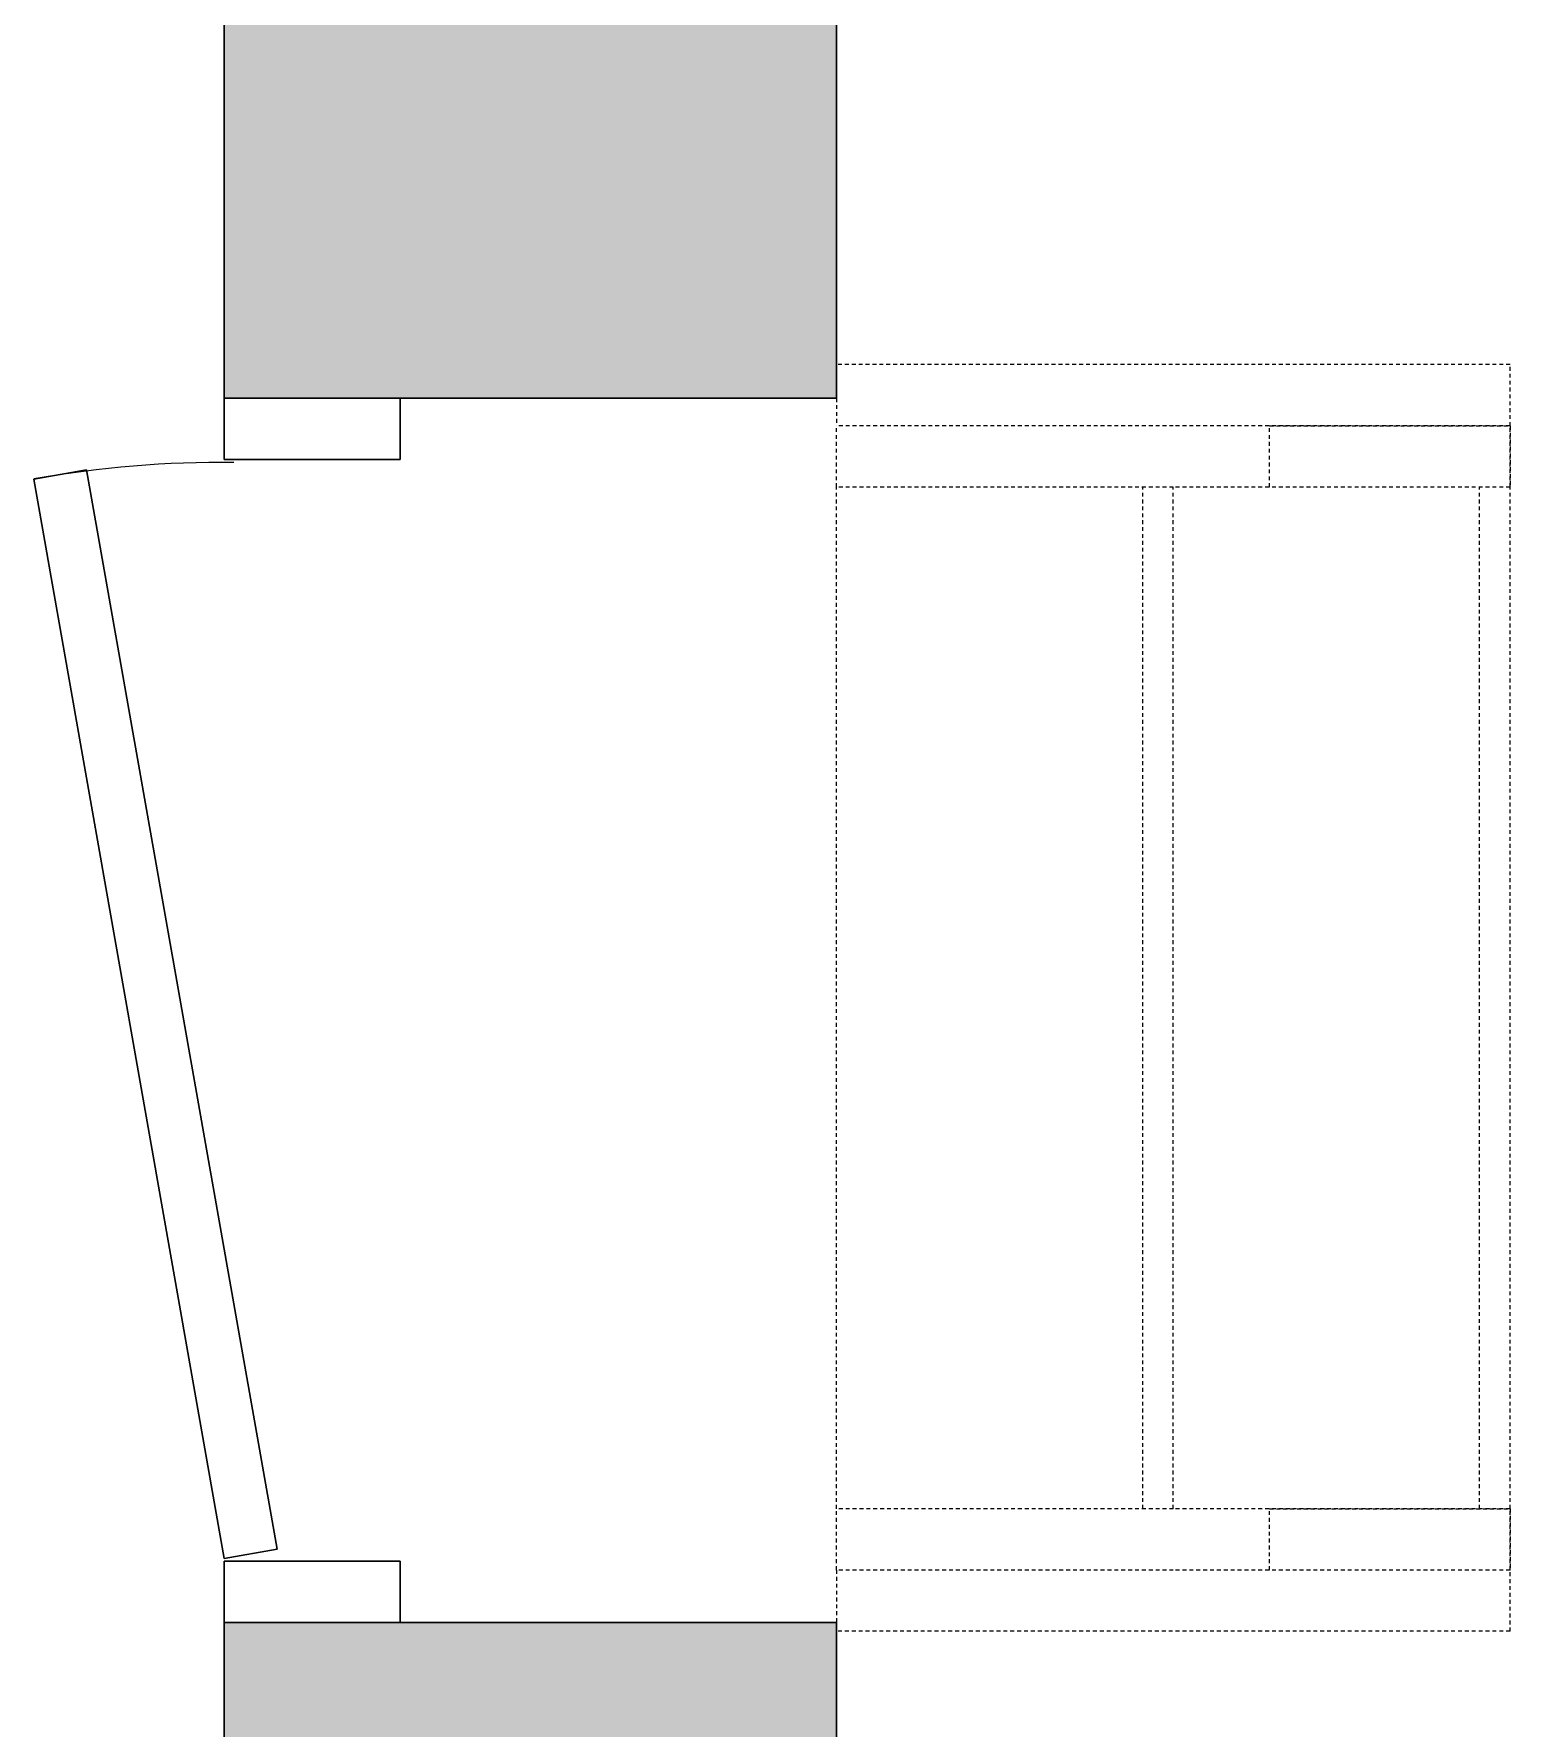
# Model space of a CAD drawing. Header units: inches. Extents: x -1176 to 1507, y -2527 to 978.
# Drawn here: x -596.3 to -548.1, y 239 to 294.4 of the extents above; entities that cross this region are included whole.
import ezdxf

# ---------------------------------------------------------------- set-up
doc = ezdxf.new("R2010")
doc.units = ezdxf.units.IN
doc.header["$MEASUREMENT"] = 0
doc.linetypes.add('Demolished', pattern=[0.1875, 0.125, -0.0625])
for name, color, linetype, lineweight in [('A-DOOR', 31, 'Continuous', 18), ('A-DOOR-FRAM', 31, 'Continuous', 30), ('A-FLOR-HRAL', 11, 'Continuous', 18), ('A-WALL', 113, 'Continuous', 18), ('A-WALL-PATT', 111, 'Continuous', 18), ('S-STRS', 31, 'Continuous', 18)]:
    doc.layers.add(name, color=color, linetype=linetype, lineweight=lineweight)

# ---------------------------------------------------------------- blocks, each defined once
blk = doc.blocks.new('Single Flush - D2 3_ X 8_-8252914-3rd Floor Demo')
at = {"layer": 'A-DOOR', "color": 8, "lineweight": 30}
for p, q in [((-17.666, -14.495), (17.602, -8.277)), ((17.602, -8.277), (17.906, -10)), ((17.906, -10), (-17.362, -16.219)), ((-17.362, -16.219), (-17.666, -14.495))]:
    blk.add_line(p, q, dxfattribs=at)
at = {"layer": 'A-DOOR', "lineweight": 9}
blk.add_arc((17.906, -10), 35.813, 179.5, 190, dxfattribs=at)
at = {"layer": 'A-DOOR-FRAM', "color": 8}
for p, q in [((-20, -4.25), (-20, -10)), ((-20, -4.25), (-18, -4.25)), ((-18, -4.25), (-18, -10)), ((18, -4.25), (18, -10)), ((18, -4.25), (20, -4.25)), ((20, -4.25), (20, -10)), ((-20, -10), (-18, -10)), ((18, -10), (20, -10))]:
    blk.add_line(p, q, dxfattribs=at)
blk = doc.blocks.new('Top Rail Type - Top Rail_Internal_-7573733-3rd Floor Demo')
at = {"layer": 'A-FLOR-HRAL', "color": 7, "linetype": 'Demolished', "lineweight": 9}
for p, q in [((-555.928, 279.567), (-555.928, 281.567)), ((-555.928, 281.567), (-548.071, 281.567)), ((-548.071, 281.567), (-548.071, 279.567)), ((-548.071, 279.567), (-555.928, 279.567))]:
    blk.add_line(p, q, dxfattribs=at)
blk = doc.blocks.new('Top Rail Type - Top Rail_Internal_-V15-3rd Floor Demo')
at = {"layer": 'A-FLOR-HRAL', "color": 7, "linetype": 'Demolished', "lineweight": 9}
for p, q in [((-570.071, 279.567), (-570.071, 281.567)), ((-559.071, 281.567), (-570.071, 281.567)), ((-548.071, 281.567), (-559.071, 281.567)), ((-548.071, 279.567), (-548.071, 281.567)), ((-559.071, 279.567), (-570.071, 279.567)), ((-548.071, 279.567), (-559.071, 279.567))]:
    blk.add_line(p, q, dxfattribs=at)
blk = doc.blocks.new('Top Rail Type - Top Rail_Internal_-7573745-3rd Floor Demo')
at = {"layer": 'A-FLOR-HRAL', "color": 7, "linetype": 'Demolished', "lineweight": 9}
for p, q in [((-555.928, 244.183), (-555.928, 246.183)), ((-555.928, 246.183), (-548.071, 246.183)), ((-548.071, 246.183), (-548.071, 244.183)), ((-548.071, 244.183), (-555.928, 244.183))]:
    blk.add_line(p, q, dxfattribs=at)
blk = doc.blocks.new('Top Rail Type - Top Rail_Internal_-V16-3rd Floor Demo')
at = {"layer": 'A-FLOR-HRAL', "color": 7, "linetype": 'Demolished', "lineweight": 9}
for p, q in [((-570.071, 244.183), (-570.071, 246.183)), ((-559.071, 246.183), (-570.071, 246.183)), ((-548.071, 246.183), (-559.071, 246.183)), ((-548.071, 244.183), (-548.071, 246.183)), ((-559.071, 244.183), (-570.071, 244.183)), ((-548.071, 244.183), (-559.071, 244.183))]:
    blk.add_line(p, q, dxfattribs=at)

msp = doc.modelspace()

# ---------------------------------------------------------------- hatches: boundary and pattern name
at = {"layer": 'A-WALL-PATT', "lineweight": 9}
h = msp.add_hatch(color=7, dxfattribs=at)
h.paths.add_polyline_path([(-584.071, 190.255), (-570.071, 190.255), (-570.071, 242.468), (-590.071, 242.468), (-590.071, 190.255)], flags=0)
h.paths.add_polyline_path([(-578.515, 282.468), (-570.071, 282.468), (-570.071, 307.138), (-590.071, 307.138), (-590.071, 282.468)], flags=0)
h.paths.add_polyline_path([(-570.071, 347.138), (-570.071, 543.684), (-590.071, 543.684), (-590.071, 347.138), (-578.515, 347.138)], flags=0)

# ---------------------------------------------------------------- linework, layer by layer
at = {"layer": 'A-WALL', "color": 8, "lineweight": 30}
for p, q in [((-590.071, 563.684), (-590.071, 282.468)), ((-570.071, 282.468), (-570.071, 543.684)), ((-590.071, 282.468), (-570.071, 282.468)), ((-570.071, 242.468), (-590.071, 242.468)), ((-590.071, 242.468), (-590.071, 79.468)), ((-570.071, 190.255), (-570.071, 242.468))]:
    msp.add_line(p, q, dxfattribs=at)
at = {"layer": 'S-STRS', "color": 7, "linetype": 'Demolished', "lineweight": 9}
for p, q in [((-548.071, 283.567), (-570.071, 283.567)), ((-548.071, 281.567), (-548.071, 283.567)), ((-570.071, 282.468), (-570.071, 281.567)), ((-570.071, 246.183), (-570.071, 279.567)), ((-560.071, 246.183), (-560.071, 279.567)), ((-559.071, 246.183), (-559.071, 279.567)), ((-549.071, 246.183), (-549.071, 279.567)), ((-548.071, 246.183), (-548.071, 279.567)), ((-570.071, 244.183), (-570.071, 242.468)), ((-548.071, 242.183), (-548.071, 244.183)), ((-548.071, 242.183), (-570.071, 242.183))]:
    msp.add_line(p, q, dxfattribs=at)

# ---------------------------------------------------------------- block references
at = {"layer": 'A-DOOR', "rotation": 269.9999999999999}
msp.add_blockref('Single Flush - D2 3_ X 8_-8252914-3rd Floor Demo', (-580.071, 262.468), dxfattribs=at)
at = {"layer": 'A-FLOR-HRAL', "color": 7, "linetype": 'Demolished', "lineweight": 9}
for name in ['Top Rail Type - Top Rail_Internal_-V15-3rd Floor Demo', 'Top Rail Type - Top Rail_Internal_-7573733-3rd Floor Demo', 'Top Rail Type - Top Rail_Internal_-V16-3rd Floor Demo', 'Top Rail Type - Top Rail_Internal_-7573745-3rd Floor Demo']:
    msp.add_blockref(name, (0, 0), dxfattribs=at)

doc.saveas('drawing.dxf')
